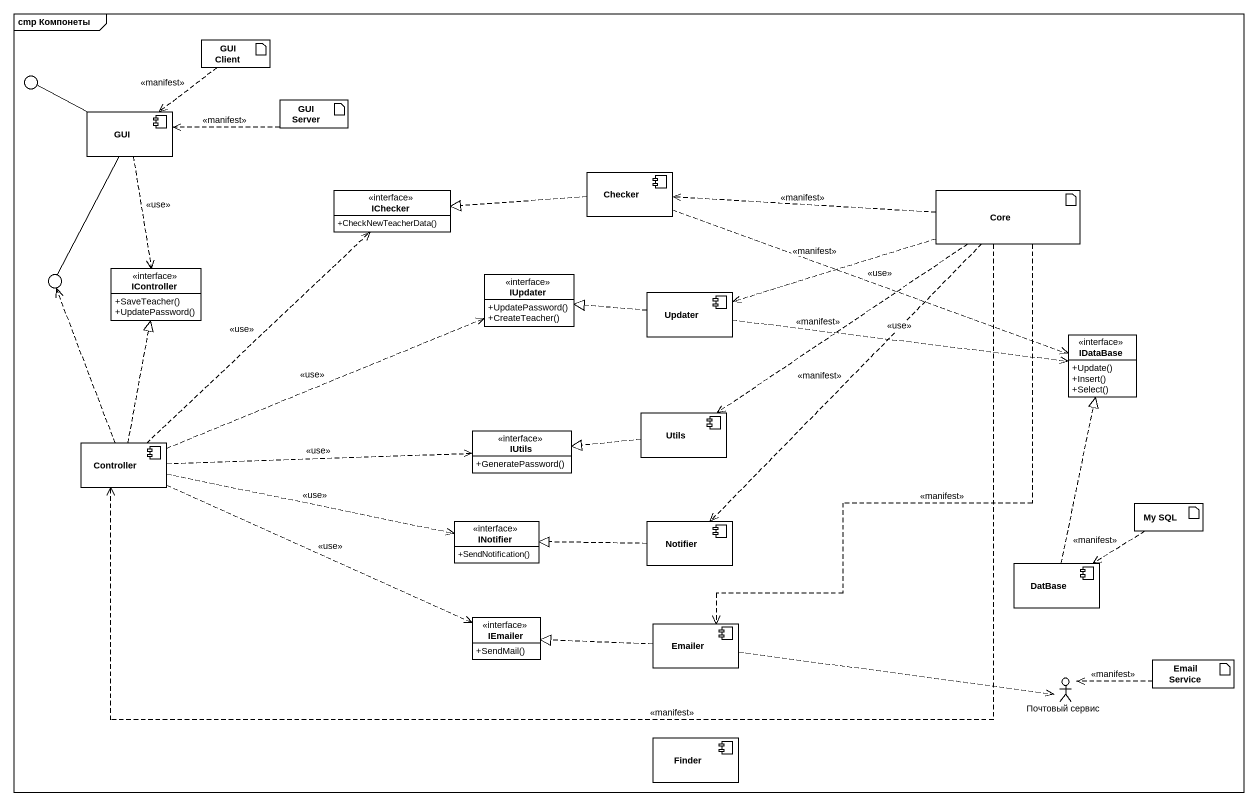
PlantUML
@startuml
mainframe cmp Компонеты
allowmixing
hide circle
hide empty members
skinparam classAttributeIconSize 0
artifact "GUI Client" as GUI_Client
() " " as lollipop1
component GUI
artifact "GUI Server" as GUI_Server
component Checker
interface IChecker {
  +CheckNewTeacherData()
}
artifact Core
() " " as lollipop2
interface IController {
  +SaveTeacher()
  +UpdatePassword()
}
interface IUpdater {
  +UpdatePassword()
  +CreateTeacher()
}
component Updater
interface IDataBase {
  +Update()
  +Insert()
  +Select()
}
component Utils
component Controller
interface IUtils {
  +GeneratePassword()
}
interface INotifier {
  +SendNotification()
}
component Notifier
artifact "My SQL" as My_SQL
component DatBase
interface IEmailer {
  +SendMail()
}
component Emailer
actor "Почтовый сервис" as Почтовый_сервис
artifact "Email Service" as Email_Service
component Finder
GUI_Client ..> GUI : <<manifest>>
GUI -left- lollipop1
GUI -- lollipop2
GUI ..> IController : <<use>>
GUI_Server .left.> GUI : <<manifest>>
Checker .left.|> IChecker
Checker .right.> IDataBase : <<use>>
Core .left.> Checker : <<manifest>>
Core .left.> Updater : <<manifest>>
Core ..> Utils : <<manifest>>
Core .left.> Controller : <<manifest>>
Core ..> Notifier : <<manifest>>
Core ..> Emailer : <<manifest>>
Updater .left.|> IUpdater
Updater .right.> IDataBase : <<use>>
Utils .left.|> IUtils
Controller .up.> IChecker : <<use>>
Controller .up.> lollipop2
Controller .up.|> IController
Controller .right.> IUpdater : <<use>>
Controller .right.> IUtils : <<use>>
Controller .right.> INotifier : <<use>>
Controller .right.> IEmailer : <<use>>
Notifier .left.|> INotifier
My_SQL ..> DatBase : <<manifest>>
DatBase .up.|> IDataBase
Emailer .left.|> IEmailer
Emailer .right.> Почтовый_сервис
Email_Service .left.> Почтовый_сервис : <<manifest>>
@enduml
